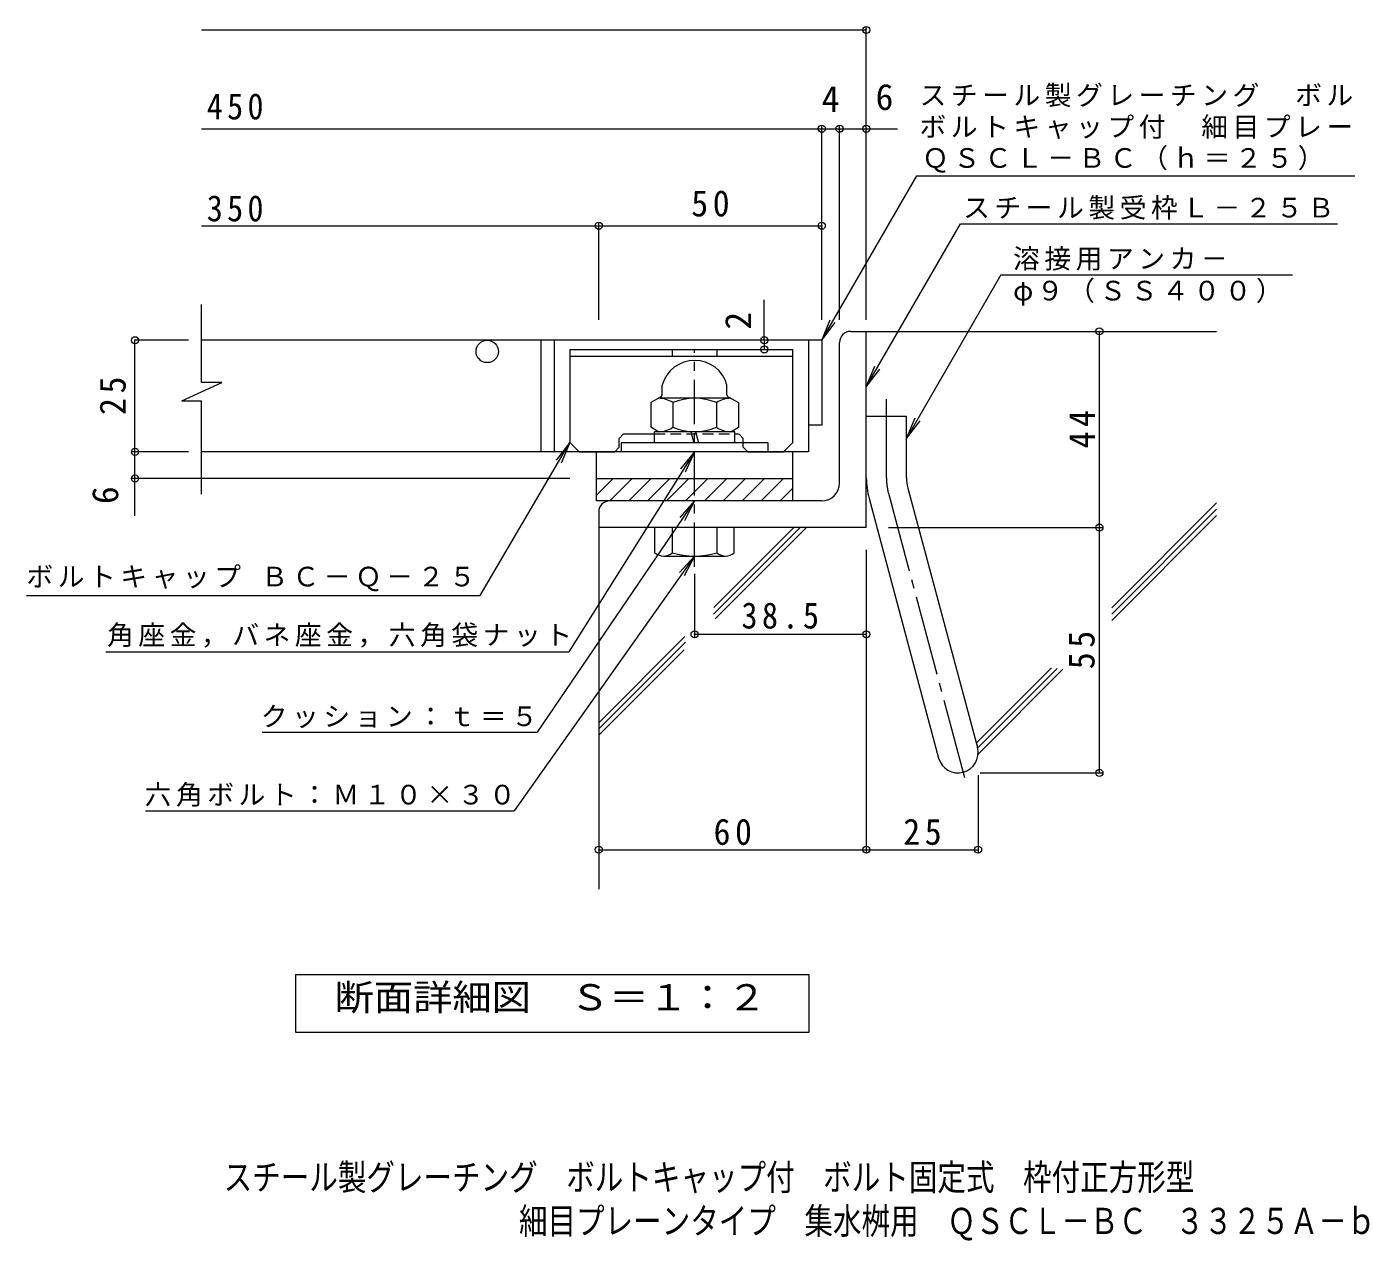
# Model space of a CAD drawing. Units: millimetres on the paper, enlarged 10 times, with parts at other scales. Extents: x -1350 to 1760, y -1392 to 1329.
# Drawn here: x -1057 to 423, y -1392 to -31 of the extents above; entities that cross this region are included whole.
import ezdxf
from ezdxf.enums import TextEntityAlignment as Align

# ---------------------------------------------------------------- set-up
doc = ezdxf.new("R2010")
doc.units = ezdxf.units.MM
doc.header["$LTSCALE"] = 10
doc.header["$PDMODE"] = 32
doc.header["$PDSIZE"] = 8
for name, pattern in [('CHAIN1', [8, 5, -1, 1, -1]), ('CHAIN2', [12, 9, -1, 1, -1]), ('DASHED1', [1.8, 1.2, -0.6])]:
    doc.linetypes.add(name, pattern=pattern)
for name, color, linetype, lineweight in [('D-1', 2, 'Continuous', 9), ('D-2', 3, 'Continuous', 9), ('D-4', 7, 'Continuous', 9), ('D-5', 7, 'Continuous', 9), ('D-6', 6, 'Continuous', 9)]:
    doc.layers.add(name, color=color, linetype=linetype, lineweight=lineweight)
doc.layers.add('F-5_F-5ﾚｲﾔ', color=2, linetype='Continuous')
doc.styles.add('ＭＳ ゴシック', font='')
doc.styles.get('ＭＳ ゴシック').set_extended_font_data('MS Gothic')

msp = doc.modelspace()

# ---------------------------------------------------------------- linework, layer by layer
at = {"layer": 'D-1'}
for p, q in [((-132.58, -373.07), (-115.08, -373.07)), ((-115.08, -593.07), (-115.08, -373.07)), ((-447.58, -393.27), (-197.58, -393.27)), ((-447.58, -393.27), (-447.58, -497.62)), ((-332.58, -393.27), (-332.58, -400.77)), ((-282.58, -393.27), (-282.58, -400.77)), ((-145.08, -543.07), (-145.08, -385.57)), ((-447.58, -400.77), (-197.58, -400.77)), ((-343.83, -444.14), (-343.83, -433.47)), ((-271.33, -444.14), (-271.33, -433.47)), ((-267.03, -448.07), (-348.13, -448.07)), ((-332.12, -452.99), (-332.12, -480.65)), ((-283.04, -452.99), (-283.04, -480.65)), ((-270.08, -446.31), (-258.5, -452.99)), ((-258.5, -452.99), (-258.5, -480.65)), ((-115.08, -468.07), (-70.08, -468.07)), ((-70.08, -537.15), (-70.08, -468.07)), ((-392.13, -493.07), (-387.13, -488.07)), ((-387.13, -488.07), (-352.58, -488.07)), ((-348.13, -485.57), (-356.65, -480.65)), ((-262.58, -485.57), (-352.58, -485.57)), ((-352.58, -498.07), (-352.58, -485.57)), ((-311.84, -485.57), (-308.49, -498.07)), ((-306.67, -485.57), (-303.32, -498.07)), ((-267.03, -485.57), (-258.5, -480.65)), ((-262.58, -498.07), (-262.58, -485.57)), ((-262.58, -488.07), (-258.03, -488.07)), ((-253.03, -493.07), (-258.03, -488.07)), ((-437.13, -508.07), (-447.58, -497.62)), ((-392.13, -503.07), (-397.13, -508.07)), ((-392.13, -503.07), (-392.13, -493.07)), ((-390.08, -498.07), (-390.08, -508.07)), ((-225.08, -498.07), (-390.08, -498.07)), ((-253.03, -498.07), (-253.03, -493.07)), ((-225.08, -508.07), (-225.08, -498.07)), ((-437.13, -508.07), (-397.13, -508.07)), ((-248.03, -508.07), (-208.03, -508.07)), ((-417.58, -538.07), (-197.58, -538.07)), ((-417.58, -556.75), (-398.9, -538.07)), ((-402.68, -563.07), (-377.68, -538.07)), ((-381.47, -563.07), (-356.47, -538.07)), ((-360.26, -563.07), (-335.26, -538.07)), ((-339.04, -563.07), (-314.04, -538.07)), ((-317.83, -563.07), (-292.83, -538.07)), ((-296.62, -563.07), (-271.62, -538.07)), ((-275.4, -563.07), (-250.4, -538.07)), ((-254.19, -563.07), (-229.19, -538.07)), ((-232.98, -563.07), (-207.98, -538.07)), ((-197.58, -563.07), (-197.58, -538.07)), ((-211.76, -563.07), (-197.58, -548.89)), ((-112.01, -560.44), (-34.05, -851.4)), ((-68.55, -548.79), (9.41, -839.75)), ((-415.08, -575.57), (-415.08, -593.07)), ((-115.08, -593.07), (-415.08, -593.07)), ((-352, -621.36), (-352, -593.07)), ((-332.58, -593.07), (-332.58, -621.36)), ((-282.58, -593.07), (-282.58, -621.36)), ((-263.15, -621.36), (-263.15, -593.07)), ((-342.29, -625.07), (-272.87, -625.07))]:
    msp.add_line(p, q, dxfattribs=at)
at = {"layer": 'D-1', "linetype": 'CHAIN1'}
msp.add_line((-307.58, -637.22), (-307.58, -393.39), dxfattribs=at)
at = {"layer": 'D-1', "linetype": 'CHAIN2'}
for p, q in [((-92.58, -537.15), (-92.58, -449.05)), ((-90.28, -554.62), (-2.97, -880.45))]:
    msp.add_line(p, q, dxfattribs=at)
at = {"layer": 'D-1', "linetype": 'DASHED1'}
for p, q in [((-352.58, -488.07), (-262.58, -488.07)), ((-253.03, -503.07), (-253.03, -498.07)), ((-253.03, -503.07), (-248.03, -508.07))]:
    msp.add_line(p, q, dxfattribs=at)
at = {"layer": 'D-1'}
for points in [[(-208.03, -508.07), (-197.58, -497.62), (-197.58, -393.27)], [(-345.08, -446.31), (-356.65, -452.99), (-356.65, -480.65)], [(-165.08, -563.07), (-417.58, -563.07), (-417.58, -538.07)]]:
    msp.add_lwpolyline(points, dxfattribs=at)
for centre, radius, start, end in [((-132.58, -385.57), 12.5, 90, 180), ((-307.58, -443.07), 37.5, 14.83513, 165.16487), ((-348.13, -476.6), 28.53, 55.8457, 90), ((-346.33, -444.14), 2.5, 300.00003, 0), ((-307.58, -511.72), 63.65, 67.32364, 112.67636), ((-267.03, -476.6), 28.53, 90, 124.1543), ((-268.83, -444.14), 2.5, 180, 239.99997), ((-348.13, -457.04), 28.53, 270, 304.1543), ((-307.58, -421.92), 63.65, 247.32364, 292.67636), ((-267.03, -457.04), 28.53, 235.8457, 270), ((-165.08, -543.07), 20, 270, 0), ((-25.08, -537.15), 90, 180, 195), ((-25.08, -537.15), 45, 180, 195.00002), ((-402.58, -575.57), 12.5, 90, 180), ((-342.29, -610.52), 14.55, 228.1237, 311.87611), ((-307.58, -539.12), 85.95, 253.09029, 286.90971), ((-272.87, -610.52), 14.55, 228.12389, 311.8763), ((-12.32, -845.57), 22.5, 195.00014, 14.99991)]:
    msp.add_arc(centre, radius, start, end, dxfattribs=at)
at = {"layer": 'D-1', "linetype": 'CHAIN2'}
msp.add_arc((-25.08, -537.15), 67.5, 180, 194.99995, dxfattribs=at)
at = {"layer": 'D-2'}
for p, q in [((-860.25, -430.23), (-860.25, -343.07)), ((-165.08, -383.07), (-860.25, -383.07)), ((-480.08, -383.07), (-480.08, -508.07)), ((-465.08, -383.07), (-465.08, -508.07)), ((-165.08, -383.07), (-165.08, -478.07)), ((-882.36, -450.93), (-860.25, -450.93)), ((-860.25, -555.57), (-860.25, -450.93)), ((-165.08, -478.07), (-180.08, -478.07)), ((-417.58, -538.07), (-417.58, -508.07)), ((-197.58, -538.07), (-197.58, -508.07))]:
    msp.add_line(p, q, dxfattribs=at)
for points in [[(-180.08, -383.07), (-180.08, -508.07), (-860.25, -508.07)], [(-882.36, -450.93), (-837.77, -430.23), (-860.25, -430.23)]]:
    msp.add_lwpolyline(points, dxfattribs=at)
msp.add_circle((-540.08, -395.57), 12.5, dxfattribs=at)
at = {"layer": 'D-4'}
for p, q in [((-860.25, -35.2), (-115.08, -35.2)), ((-115.08, -360.12), (-115.08, -32.2)), ((-860.25, -145.9), (-80.19, -145.9)), ((-165.08, -360.12), (-165.08, -142.9)), ((-145.08, -360.12), (-145.08, -142.9)), ((-860.25, -254.65), (-165.08, -254.65)), ((-415.08, -360.12), (-415.08, -251.65)), ((-874.96, -383.07), (-934.96, -383.07)), ((-934.96, -579.74), (-934.96, -383.07)), ((-229.44, -383.07), (-229.44, -393.27)), ((146.2, -868.07), (146.2, -373.07)), ((-874.96, -508.07), (-937.96, -508.07)), ((-447.58, -538.07), (-937.96, -538.07)), ((-90.08, -593.07), (149.2, -593.07)), ((-115.08, -618.07), (-115.08, -957.13)), ((-307.58, -644.74), (-307.58, -715.66)), ((-307.58, -712.66), (-115.08, -712.66)), ((10.18, -870.57), (10.18, -957.13)), ((12.68, -868.07), (149.2, -868.07)), ((-415.08, -954.13), (10.18, -954.13))]:
    msp.add_line(p, q, dxfattribs=at)
at = {"layer": 'D-4', "color": 2}
msp.add_lwpolyline([(-754.57, -1158.99), (-754.57, -1093.99), (-179.57, -1093.99), (-179.57, -1158.99)], close=True, dxfattribs=at)
at = {"layer": 'D-4'}
for p in [(-115.08, -35.2), (-165.08, -145.9), (-145.08, -145.9), (-115.08, -145.9), (-415.08, -254.65), (-165.08, -254.65), (146.2, -373.07), (-934.96, -383.07), (-229.44, -383.07), (-229.44, -393.27), (-934.96, -508.07), (-934.96, -538.07), (146.2, -593.07), (-307.58, -712.66), (-115.08, -712.66), (146.2, -868.07), (-415.08, -954.13), (-115.08, -954.13), (10.18, -954.13)]:
    msp.add_point(p, dxfattribs=at)
at = {"layer": 'D-5'}
for p, q in [((-165.08, -383.07), (-58.65, -198.73)), ((-58.65, -198.73), (751.65, -198.73)), ((-115.08, -435.24), (-9.66, -252.64)), ((-9.66, -252.64), (413.16, -252.64)), ((35.78, -309.72), (-70.08, -493.07)), ((35.78, -309.72), (362.76, -309.72)), ((-229.44, -383.07), (-229.44, -337.74)), ((-165.08, -383.07), (-155.51, -359.97)), ((-165.08, -383.07), (-149.86, -363.24)), ((-115.08, -435.24), (-105.51, -412.14)), ((-115.08, -435.24), (-99.86, -415.4)), ((-70.08, -493.07), (-60.51, -469.97)), ((-70.08, -493.07), (-54.86, -473.24)), ((-447.58, -497.62), (-462.8, -517.46)), ((-447.58, -497.62), (-457.15, -520.72)), ((-307.58, -508.07), (-448.75, -732.3)), ((-307.58, -508.07), (-323.55, -527.31)), ((-307.58, -508.07), (-318.02, -530.79)), ((-307.58, -563.07), (-483.99, -822.54)), ((-307.58, -563.07), (-324.21, -581.73)), ((-307.58, -563.07), (-318.82, -585.4)), ((-307.58, -625.07), (-510.06, -910.61)), ((-307.58, -625.07), (-324.58, -643.4)), ((-307.58, -625.07), (-319.25, -647.18)), ((-967.77, -732.3), (-448.75, -732.3)), ((-792.36, -822.54), (-483.99, -822.54)), ((-923.2, -910.61), (-510.06, -910.61))]:
    msp.add_line(p, q, dxfattribs=at)
msp.add_lwpolyline([(-1056.69, -669.15), (-547.82, -669.15), (-447.58, -497.62)], dxfattribs=at)
at = {"layer": 'D-6'}
for p, q in [((-115.08, -373.07), (277.42, -373.07)), ((-415.08, -575.57), (-415.08, -998.4)), ((159.99, -682.91), (277.42, -565.48)), ((159.99, -689.98), (277.42, -572.55)), ((159.99, -697.05), (277.42, -579.62)), ((-286.36, -690.1), (-189.34, -593.07)), ((-285.99, -682.66), (-196.4, -593.07)), ((-284.65, -695.45), (-182.26, -593.07)), ((-415.08, -811.75), (-318.53, -715.19)), ((-415.08, -818.81), (-317.86, -721.59)), ((-415.08, -825.89), (-319.27, -730.07)), ((8.09, -834.81), (92.45, -750.45)), ((9.58, -840.39), (98.78, -751.19)), ((10.14, -846.9), (105.11, -751.93))]:
    msp.add_line(p, q, dxfattribs=at)

# ---------------------------------------------------------------- texts
at = {"layer": 'D-4', "color": 2, "style": 'ＭＳ ゴシック'}
for s, p in [('4', (-165.08, -135.9)), ('6', (-104.7, -133.73))]:
    msp.add_text(s, height=29.33, dxfattribs=at).set_placement(p, align=Align.BOTTOM_LEFT)
for s, p in [('2', (-235.44, -371.13)), ('6', (-944.96, -566.72))]:
    msp.add_text(s, height=29.33, rotation=90, dxfattribs=at).set_placement(p, align=Align.BOTTOM_LEFT)
at = {"layer": 'D-4', "color": 2, "style": 'ＭＳ ゴシック', "width": 1.1}
msp.add_text('断面詳細図\u3000Ｓ＝１：２', height=29.33, dxfattribs=at).set_placement((-711.15, -1143.02), align=Align.BOTTOM_LEFT)
at = {"layer": 'D-4', "color": 2, "char_height": 29.33, "attachment_point": 7, "style": 'ＭＳ ゴシック'}
for s, insert in [('\\T1.27;\\W0.9;450', (-854.48, -135.9)), ('\\T1.27;\\W0.9;350', (-854.48, -250.19)), ('\\T1.27;\\W0.95;50', (-311.33, -244.65)), ('\\T1.28;\\W0.9;38.5', (-255.08, -706.66)), ('\\T1.27;\\W0.95;60', (-286.33, -949.13)), ('\\T1.27;\\W0.95;25', (-73.7, -949.13))]:
    msp.add_mtext(s, dxfattribs=dict(at, insert=insert))
at = {"layer": 'D-4', "insert": (49.42, -344.38), "char_height": 21.99, "attachment_point": 7, "style": 'ＭＳ ゴシック'}
msp.add_mtext('\\T1.17;φ９（ＳＳ４００）', dxfattribs=at)
at = {"layer": 'D-4', "color": 2, "char_height": 29.33, "attachment_point": 7, "rotation": 90, "style": 'ＭＳ ゴシック'}
for s, insert in [('\\T1.27;\\W0.95;25', (-944.96, -466.82)), ('\\T1.27;\\W0.95;44', (141.2, -504.32)), ('\\T1.27;\\W0.95;55', (141.2, -751.82))]:
    msp.add_mtext(s, dxfattribs=dict(at, insert=insert))
at = {"layer": 'D-5', "char_height": 21.99, "attachment_point": 7, "style": 'ＭＳ ゴシック'}
for s, insert in [('\\T1.17;スチール製グレーチング\u3000ボルト固定式', (-55.43, -121.86)), ('\\T1.17;ボルトキャップ付\u3000細目プレーンタイプ\u3000集水桝用', (-55.43, -157.44)), ('\\T1.17;ＱＳＣＬ－ＢＣ（ｈ＝２５）', (-52.63, -195.21)), ('\\T1.17;スチール製受枠Ｌ－２５Ｂ', (-6.54, -247.88)), ('\\T1.17;溶接用アンカ－', (49.42, -305.07)), ('\\T1.17;ボルトキャップ\\~ＢＣ－Ｑ－２５', (-1056.69, -664.49)), ('\\T1.17;角座金，バネ座金，六角袋ナット', (-966.24, -727.64)), ('\\T1.17;クッション：ｔ＝５', (-793.99, -817.88)), ('\\T1.17;六角ボルト：Ｍ１０×３０', (-924.13, -905.95))]:
    msp.add_mtext(s, dxfattribs=dict(at, insert=insert))
at = {"layer": 'F-5_F-5ﾚｲﾔ', "style": 'ＭＳ ゴシック', "width": 0.8}
for s, p in [('スチール製グレーチング\u3000ボルトキャップ付\u3000ボルト固定式\u3000枠付正方形型', (-835.55, -1344.72)), ('細目プレーンタイプ\u3000集水桝用\u3000ＱＳＣＬ－ＢＣ\u3000３３２５Ａ－ｂ', (-504.5, -1393.79))]:
    msp.add_text(s, height=29.33, dxfattribs=at).set_placement(p, align=Align.BOTTOM_LEFT)

doc.saveas('drawing.dxf')
